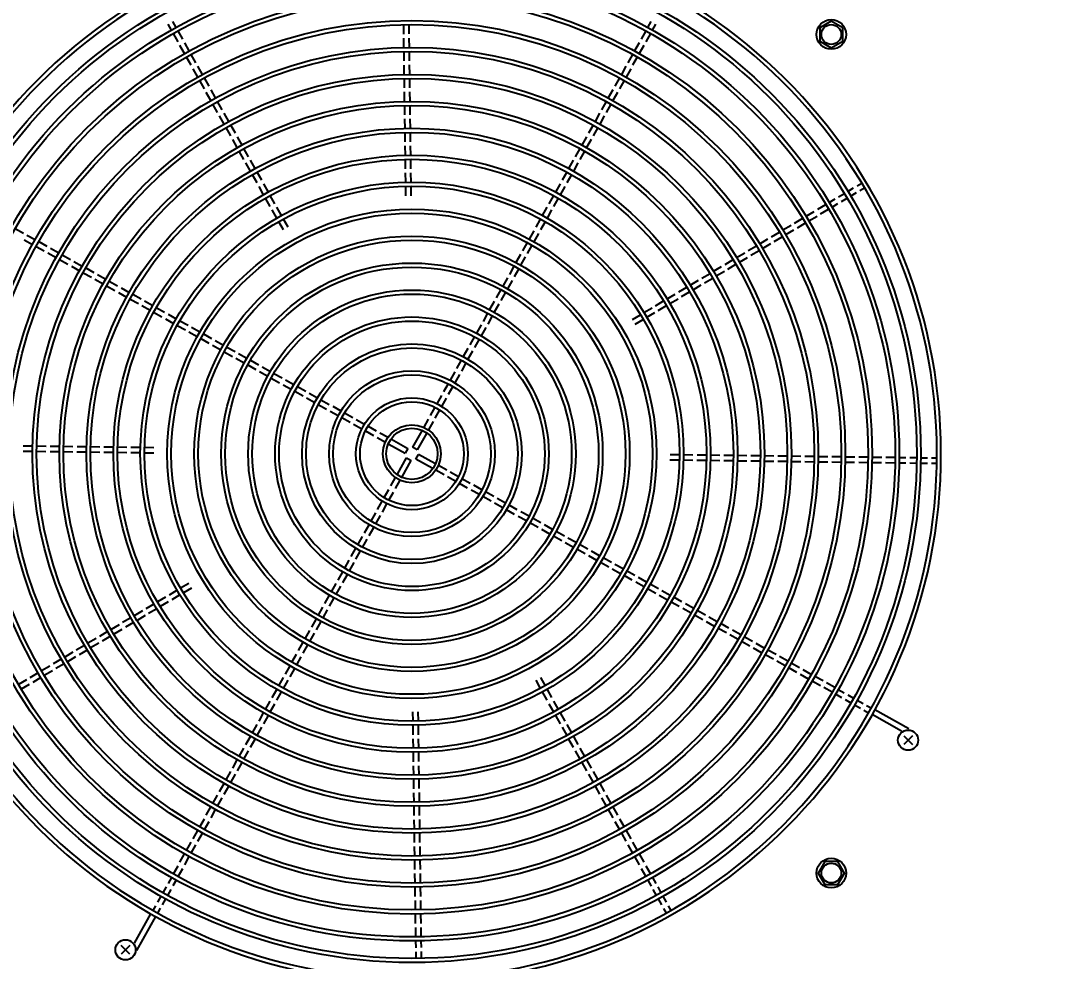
# Model space of a CAD drawing. Header units: millimetres. Extents: x -15161 to 10473752, y -72817 to 33960.
# Drawn here: x 73068.1 to 73145.9, y -45313.4 to -45243.7 of the extents above; entities that cross this region are included whole.
import ezdxf
from ezdxf import colors
from ezdxf.entities.mleader import LeaderData, LeaderLine
from ezdxf.enums import TextEntityAlignment as Align
from ezdxf.math import Vec2, Vec3

# ---------------------------------------------------------------- set-up
doc = ezdxf.new("R2010")
doc.units = ezdxf.units.MM
doc.styles.get("Standard").update_dxf_attribs({"font": 'arial.ttf'})

# ---------------------------------------------------------------- blocks, each defined once
blk = doc.blocks.new('機組圖灰底')
at = {"color": 8}
for p, q in [((81882.358, -33344.335), (81882.114, -33343.898)), ((81882.707, -33344.139), (81882.463, -33343.703)), ((81899.598, -33344.63), (81899.589, -33343.93)), ((81899.998, -33344.625), (81899.988, -33343.925)), ((81917.696, -33344.14), (81917.94, -33343.704)), ((81918.045, -33344.335), (81918.289, -33343.899)), ((81882.847, -33345.207), (81882.505, -33344.596)), ((81883.196, -33345.012), (81882.854, -33344.401)), ((81899.611, -33345.63), (81899.601, -33344.93)), ((81900.01, -33345.625), (81900.001, -33344.925)), ((81917.548, -33344.401), (81917.205, -33345.012)), ((81917.897, -33344.596), (81917.554, -33345.207)), ((81883.336, -33346.08), (81882.993, -33345.469)), ((81883.685, -33345.884), (81883.342, -33345.273)), ((81917.059, -33345.273), (81916.717, -33345.884)), ((81917.408, -33345.469), (81917.066, -33346.08)), ((81883.824, -33346.952), (81883.482, -33346.341)), ((81884.173, -33346.756), (81883.831, -33346.146)), ((81899.623, -33346.63), (81899.614, -33345.93)), ((81900.023, -33346.625), (81900.014, -33345.925)), ((81916.57, -33346.146), (81916.228, -33346.756)), ((81916.919, -33346.341), (81916.577, -33346.952)), ((81884.313, -33347.824), (81883.971, -33347.214)), ((81884.662, -33347.629), (81884.32, -33347.018)), ((81899.636, -33347.63), (81899.627, -33346.93)), ((81900.036, -33347.625), (81900.027, -33346.925)), ((81916.081, -33347.018), (81915.739, -33347.629)), ((81916.43, -33347.214), (81916.088, -33347.824)), ((81885.151, -33348.501), (81884.809, -33347.891)), ((81899.649, -33348.63), (81899.64, -33347.93)), ((81900.049, -33348.625), (81900.04, -33347.925)), ((81915.593, -33347.891), (81915.25, -33348.501)), ((81884.802, -33348.697), (81884.46, -33348.086)), ((81885.64, -33349.374), (81885.297, -33348.763)), ((81915.104, -33348.763), (81914.762, -33349.374)), ((81915.942, -33348.086), (81915.599, -33348.697)), ((81885.291, -33349.569), (81884.948, -33348.959)), ((81886.128, -33350.246), (81885.786, -33349.636)), ((81899.662, -33349.63), (81899.653, -33348.93)), ((81900.062, -33349.625), (81900.053, -33348.925)), ((81914.615, -33349.636), (81914.273, -33350.246)), ((81915.453, -33348.959), (81915.111, -33349.569)), ((81885.779, -33350.442), (81885.437, -33349.831)), ((81899.675, -33350.63), (81899.666, -33349.93)), ((81900.075, -33350.625), (81900.066, -33349.925)), ((81914.964, -33349.831), (81914.622, -33350.442)), ((81886.268, -33351.314), (81885.926, -33350.703)), ((81886.617, -33351.119), (81886.275, -33350.508)), ((81899.688, -33351.63), (81899.679, -33350.93)), ((81900.088, -33351.625), (81900.079, -33350.925)), ((81914.126, -33350.508), (81913.784, -33351.119)), ((81914.475, -33350.703), (81914.133, -33351.314)), ((81886.757, -33352.187), (81886.415, -33351.576)), ((81887.106, -33351.991), (81886.764, -33351.38)), ((81899.701, -33352.63), (81899.692, -33351.93)), ((81900.101, -33352.625), (81900.092, -33351.925)), ((81913.638, -33351.38), (81913.295, -33351.991)), ((81913.986, -33351.576), (81913.644, -33352.187)), ((81887.246, -33353.059), (81886.904, -33352.448)), ((81887.595, -33352.864), (81887.252, -33352.253)), ((81913.149, -33352.253), (81912.807, -33352.864)), ((81913.498, -33352.448), (81913.156, -33353.059)), ((81887.734, -33353.932), (81887.392, -33353.321)), ((81888.083, -33353.736), (81887.741, -33353.125)), ((81899.714, -33353.63), (81899.705, -33352.93)), ((81900.114, -33353.625), (81900.105, -33352.925)), ((81912.66, -33353.125), (81912.318, -33353.736)), ((81913.009, -33353.321), (81912.667, -33353.932)), ((81888.223, -33354.804), (81887.881, -33354.193)), ((81888.572, -33354.608), (81888.23, -33353.998)), ((81899.727, -33354.63), (81899.718, -33353.93)), ((81900.127, -33354.625), (81900.118, -33353.925)), ((81912.171, -33353.998), (81911.829, -33354.608)), ((81912.52, -33354.193), (81912.178, -33354.804)), ((81888.712, -33355.676), (81888.37, -33355.066)), ((81889.061, -33355.481), (81888.719, -33354.87)), ((81899.74, -33355.63), (81899.731, -33354.93)), ((81900.14, -33355.625), (81900.131, -33354.925)), ((81911.682, -33354.87), (81911.34, -33355.481)), ((81912.031, -33355.066), (81911.689, -33355.676)), ((81889.55, -33356.353), (81889.208, -33355.743)), ((81911.194, -33355.743), (81910.852, -33356.353)), ((81933.23, -33355.896), (81933.574, -33355.691)), ((81889.201, -33356.549), (81888.859, -33355.938)), ((81890.038, -33357.226), (81889.696, -33356.615)), ((81899.753, -33356.63), (81899.744, -33355.93)), ((81900.153, -33356.625), (81900.144, -33355.925)), ((81910.705, -33356.615), (81910.363, -33357.226)), ((81911.543, -33355.938), (81911.201, -33356.549)), ((81931.855, -33356.714), (81932.285, -33356.458)), ((81932.543, -33356.305), (81932.972, -33356.049)), ((81932.747, -33356.649), (81933.177, -33356.393)), ((81933.435, -33356.24), (81933.778, -33356.035)), ((81889.69, -33357.421), (81889.347, -33356.811)), ((81911.054, -33356.811), (81910.712, -33357.421)), ((81930.309, -33357.635), (81930.91, -33357.278)), ((81931.167, -33357.123), (81931.597, -33356.867)), ((81931.372, -33357.467), (81931.802, -33357.211)), ((81932.059, -33357.058), (81932.489, -33356.802)), ((81890.178, -33358.294), (81889.836, -33357.683)), ((81890.527, -33358.098), (81890.185, -33357.488)), ((81910.216, -33357.488), (81909.874, -33358.098)), ((81910.565, -33357.683), (81910.223, -33358.294)), ((81929.449, -33358.147), (81930.051, -33357.789)), ((81929.654, -33358.49), (81930.255, -33358.133)), ((81930.513, -33357.979), (81931.115, -33357.621)), ((81890.667, -33359.166), (81890.325, -33358.556)), ((81891.016, -33358.971), (81890.674, -33358.36)), ((81909.727, -33358.36), (81909.385, -33358.971)), ((81910.076, -33358.556), (81909.734, -33359.166)), ((81927.73, -33359.169), (81928.332, -33358.811)), ((81928.59, -33358.658), (81929.191, -33358.3)), ((81928.794, -33359.002), (81929.396, -33358.644)), ((81870.767, -33359.056), (81871.378, -33359.398)), ((81871.64, -33359.545), (81872.251, -33359.887)), ((81909.239, -33359.232), (81908.896, -33359.843)), ((81909.588, -33359.428), (81909.245, -33360.039)), ((81926.871, -33359.68), (81927.472, -33359.322)), ((81927.075, -33360.024), (81927.677, -33359.666)), ((81927.935, -33359.513), (81928.536, -33359.155)), ((81871.444, -33359.894), (81872.055, -33360.236)), ((81872.317, -33360.383), (81872.927, -33360.725)), ((81872.512, -33360.034), (81873.123, -33360.376)), ((81873.385, -33360.522), (81873.995, -33360.864)), ((81908.75, -33360.105), (81908.408, -33360.716)), ((81909.099, -33360.3), (81908.757, -33360.911)), ((81925.152, -33360.703), (81925.753, -33360.345)), ((81926.011, -33360.191), (81926.613, -33359.834)), ((81926.216, -33360.535), (81926.817, -33360.177)), ((81873.189, -33360.871), (81873.8, -33361.213)), ((81874.257, -33361.011), (81874.868, -33361.353)), ((81908.261, -33360.977), (81907.919, -33361.588)), ((81908.61, -33361.173), (81908.268, -33361.784)), ((81924.292, -33361.214), (81924.894, -33360.856)), ((81924.497, -33361.557), (81925.098, -33361.2)), ((81925.356, -33361.046), (81925.958, -33360.688)), ((81874.062, -33361.36), (81874.672, -33361.702)), ((81874.934, -33361.849), (81875.545, -33362.191)), ((81875.13, -33361.5), (81875.74, -33361.842)), ((81876.002, -33361.989), (81876.613, -33362.331)), ((81907.772, -33361.85), (81907.43, -33362.461)), ((81908.121, -33362.045), (81907.779, -33362.656)), ((81922.573, -33362.236), (81923.175, -33361.878)), ((81923.433, -33361.725), (81924.034, -33361.367)), ((81923.637, -33362.069), (81924.239, -33361.711)), ((81875.807, -33362.338), (81876.417, -33362.68)), ((81876.679, -33362.826), (81877.29, -33363.168)), ((81876.874, -33362.477), (81877.485, -33362.82)), ((81907.283, -33362.722), (81906.941, -33363.333)), ((81921.714, -33362.747), (81922.315, -33362.389)), ((81921.918, -33363.091), (81922.52, -33362.733)), ((81922.778, -33362.58), (81923.379, -33362.222)), ((81877.551, -33363.315), (81878.162, -33363.657)), ((81877.747, -33362.966), (81878.358, -33363.308)), ((81878.619, -33363.455), (81879.23, -33363.797)), ((81906.795, -33363.595), (81906.452, -33364.206)), ((81907.632, -33362.918), (81907.29, -33363.529)), ((81919.995, -33363.77), (81920.596, -33363.412)), ((81920.854, -33363.258), (81921.456, -33362.901)), ((81921.059, -33363.602), (81921.66, -33363.244)), ((81878.424, -33363.804), (81879.035, -33364.146)), ((81879.296, -33364.293), (81879.907, -33364.635)), ((81879.492, -33363.944), (81880.103, -33364.286)), ((81907.144, -33363.79), (81906.801, -33364.401)), ((81919.135, -33364.281), (81919.737, -33363.923)), ((81919.34, -33364.625), (81919.941, -33364.267)), ((81920.199, -33364.113), (81920.801, -33363.756)), ((81880.169, -33364.781), (81880.779, -33365.124)), ((81880.364, -33364.432), (81880.975, -33364.775)), ((81881.237, -33364.921), (81881.847, -33365.263)), ((81906.306, -33364.467), (81905.964, -33365.078)), ((81906.655, -33364.663), (81906.313, -33365.274)), ((81917.416, -33365.303), (81918.018, -33364.945)), ((81918.276, -33364.792), (81918.877, -33364.434)), ((81918.48, -33365.136), (81919.082, -33364.778)), ((81881.041, -33365.27), (81881.652, -33365.612)), ((81881.914, -33365.759), (81882.524, -33366.101)), ((81882.109, -33365.41), (81882.72, -33365.752)), ((81882.982, -33365.899), (81883.592, -33366.241)), ((81905.817, -33365.34), (81905.475, -33365.951)), ((81906.166, -33365.536), (81905.824, -33366.146)), ((81916.557, -33365.814), (81917.158, -33365.456)), ((81916.761, -33366.158), (81917.363, -33365.8)), ((81917.621, -33365.647), (81918.222, -33365.289)), ((81882.786, -33366.248), (81883.397, -33366.59)), ((81883.659, -33366.737), (81884.269, -33367.079)), ((81883.854, -33366.388), (81884.465, -33366.73)), ((81905.328, -33366.213), (81904.986, -33366.823)), ((81905.677, -33366.408), (81905.335, -33367.019)), ((81884.531, -33367.225), (81885.142, -33367.567)), ((81884.727, -33366.876), (81885.337, -33367.218)), ((81885.599, -33367.365), (81886.21, -33367.707)), ((81904.839, -33367.085), (81904.497, -33367.696)), ((81905.188, -33367.281), (81904.846, -33367.891)), ((81885.404, -33367.714), (81886.014, -33368.056)), ((81886.276, -33368.203), (81886.887, -33368.545)), ((81886.472, -33367.854), (81887.082, -33368.196)), ((81904.35, -33367.958), (81904.008, -33368.569)), ((81904.699, -33368.153), (81904.357, -33368.764)), ((81887.149, -33368.692), (81887.759, -33369.034)), ((81887.344, -33368.343), (81887.955, -33368.685)), ((81888.217, -33368.832), (81888.827, -33369.174)), ((81903.862, -33368.83), (81903.519, -33369.441)), ((81904.211, -33369.026), (81903.868, -33369.637)), ((81888.021, -33369.18), (81888.632, -33369.523)), ((81888.894, -33369.669), (81889.504, -33370.011)), ((81889.089, -33369.32), (81889.7, -33369.662)), ((81889.962, -33369.809), (81890.572, -33370.151)), ((81903.373, -33369.703), (81903.03, -33370.314)), ((81889.766, -33370.158), (81890.377, -33370.5)), ((81890.834, -33370.298), (81891.445, -33370.64)), ((81902.884, -33370.576), (81902.541, -33371.187)), ((81903.722, -33369.899), (81903.379, -33370.51)), ((81890.639, -33370.647), (81891.25, -33370.989)), ((81891.511, -33371.136), (81892.122, -33371.478)), ((81891.707, -33370.787), (81892.318, -33371.129)), ((81892.579, -33371.276), (81893.19, -33371.618)), ((81903.233, -33370.772), (81902.89, -33371.383)), ((81892.384, -33371.625), (81892.995, -33371.967)), ((81893.257, -33372.114), (81893.867, -33372.456)), ((81893.452, -33371.765), (81894.063, -33372.107)), ((81902.395, -33371.449), (81902.052, -33372.06)), ((81902.744, -33371.645), (81902.401, -33372.256)), ((81894.129, -33372.602), (81894.74, -33372.945)), ((81894.325, -33372.253), (81894.936, -33372.596)), ((81895.198, -33372.742), (81895.809, -33373.085)), ((81901.905, -33372.322), (81901.563, -33372.934)), ((81902.254, -33372.518), (81901.912, -33373.13)), ((81895.002, -33373.091), (81895.613, -33373.434)), ((81895.875, -33373.581), (81896.487, -33373.923)), ((81896.071, -33373.232), (81896.682, -33373.574)), ((81896.944, -33373.721), (81897.556, -33374.064)), ((81901.416, -33373.196), (81901.072, -33373.809)), ((81901.765, -33373.392), (81901.421, -33374.005)), ((81896.749, -33374.07), (81897.36, -33374.413)), ((81897.818, -33374.211), (81898.431, -33374.554)), ((81900.925, -33374.072), (81900.25, -33375.277)), ((81901.274, -33374.268), (81900.599, -33375.472)), ((81872.056, -33375.21), (81871.356, -33375.201)), ((81873.056, -33375.223), (81872.356, -33375.214)), ((81874.056, -33375.236), (81873.356, -33375.227)), ((81875.056, -33375.249), (81874.356, -33375.24)), ((81876.056, -33375.262), (81875.356, -33375.253)), ((81877.056, -33375.275), (81876.356, -33375.266)), ((81878.056, -33375.288), (81877.356, -33375.279)), ((81879.056, -33375.301), (81878.356, -33375.292)), ((81897.623, -33374.559), (81898.235, -33374.903)), ((81898.498, -33375.05), (81899.703, -33375.725)), ((81898.694, -33374.701), (81899.899, -33375.376)), ((81900.599, -33375.472), (81900.25, -33375.277)), ((81872.051, -33375.61), (81871.351, -33375.601)), ((81873.051, -33375.623), (81872.351, -33375.614)), ((81874.051, -33375.636), (81873.351, -33375.627)), ((81875.051, -33375.649), (81874.351, -33375.64)), ((81876.051, -33375.662), (81875.351, -33375.653)), ((81877.051, -33375.675), (81876.351, -33375.666)), ((81878.051, -33375.688), (81877.351, -33375.679)), ((81879.051, -33375.701), (81878.351, -33375.692)), ((81880.051, -33375.714), (81879.351, -33375.705)), ((81880.056, -33375.314), (81879.356, -33375.305)), ((81881.051, -33375.727), (81880.351, -33375.718)), ((81881.056, -33375.327), (81880.356, -33375.318)), ((81899.899, -33375.376), (81899.703, -33375.725)), ((81900.503, -33376.173), (81900.698, -33375.824)), ((81901.903, -33376.499), (81900.698, -33375.824)), ((81919.351, -33375.822), (81920.051, -33375.831)), ((81920.351, -33375.835), (81921.051, -33375.844)), ((81921.35, -33375.848), (81922.05, -33375.857)), ((81922.35, -33375.861), (81923.05, -33375.87)), ((81923.35, -33375.874), (81924.05, -33375.883)), ((81924.35, -33375.887), (81925.05, -33375.896)), ((81925.35, -33375.9), (81926.05, -33375.909)), ((81926.35, -33375.913), (81927.05, -33375.922)), ((81927.35, -33375.926), (81928.05, -33375.935)), ((81928.35, -33375.939), (81929.05, -33375.948)), ((81929.35, -33375.952), (81930.05, -33375.961)), ((81930.35, -33375.965), (81931.05, -33375.974)), ((81931.35, -33375.978), (81932.05, -33375.987)), ((81932.35, -33375.991), (81933.05, -33376)), ((81933.35, -33376.003), (81934.05, -33376.013)), ((81934.35, -33376.016), (81935.05, -33376.025)), ((81935.35, -33376.029), (81936.05, -33376.038)), ((81936.35, -33376.044), (81936.85, -33376.05)), ((81937.15, -33376.054), (81937.65, -33376.061)), ((81937.95, -33376.065), (81938.449, -33376.071)), ((81938.749, -33376.075), (81939.149, -33376.08)), ((81899.127, -33377.281), (81899.802, -33376.077)), ((81899.476, -33377.477), (81900.151, -33376.272)), ((81899.802, -33376.077), (81900.151, -33376.272)), ((81901.707, -33376.848), (81900.503, -33376.173)), ((81902.779, -33376.99), (81902.166, -33376.646)), ((81919.345, -33376.222), (81920.045, -33376.231)), ((81920.345, -33376.235), (81921.045, -33376.244)), ((81921.345, -33376.248), (81922.045, -33376.257)), ((81922.345, -33376.261), (81923.045, -33376.27)), ((81923.345, -33376.274), (81924.045, -33376.283)), ((81924.345, -33376.287), (81925.045, -33376.296)), ((81925.345, -33376.3), (81926.045, -33376.309)), ((81926.345, -33376.313), (81927.045, -33376.322)), ((81927.345, -33376.326), (81928.045, -33376.335)), ((81928.345, -33376.339), (81929.045, -33376.348)), ((81929.345, -33376.352), (81930.045, -33376.361)), ((81930.345, -33376.365), (81931.045, -33376.374)), ((81931.345, -33376.378), (81932.045, -33376.387)), ((81932.345, -33376.39), (81933.045, -33376.4)), ((81933.345, -33376.403), (81934.045, -33376.412)), ((81934.345, -33376.416), (81935.045, -33376.425)), ((81935.345, -33376.429), (81936.044, -33376.438)), ((81936.344, -33376.444), (81936.844, -33376.45)), ((81937.144, -33376.454), (81937.644, -33376.461)), ((81937.944, -33376.465), (81938.444, -33376.471)), ((81938.744, -33376.475), (81939.144, -33376.48)), ((81898.637, -33378.157), (81898.98, -33377.544)), ((81902.583, -33377.338), (81901.97, -33376.995)), ((81903.457, -33377.828), (81902.845, -33377.485)), ((81903.653, -33377.479), (81903.041, -33377.136)), ((81904.526, -33377.968), (81903.915, -33377.626)), ((81898.986, -33378.353), (81899.329, -33377.74)), ((81904.331, -33378.317), (81903.719, -33377.975)), ((81905.399, -33378.458), (81904.788, -33378.115)), ((81898.147, -33379.031), (81898.49, -33378.419)), ((81898.496, -33379.227), (81898.839, -33378.615)), ((81905.204, -33378.807), (81904.592, -33378.464)), ((81906.076, -33379.296), (81905.465, -33378.953)), ((81906.272, -33378.947), (81905.661, -33378.604)), ((81907.145, -33379.435), (81906.534, -33379.093)), ((81897.658, -33379.904), (81898, -33379.293)), ((81898.007, -33380.1), (81898.349, -33379.489)), ((81906.949, -33379.784), (81906.338, -33379.442)), ((81907.822, -33380.273), (81907.211, -33379.931)), ((81908.017, -33379.924), (81907.406, -33379.582)), ((81897.169, -33380.777), (81897.511, -33380.166)), ((81897.518, -33380.973), (81897.86, -33380.362)), ((81908.694, -33380.762), (81908.084, -33380.42)), ((81908.89, -33380.413), (81908.279, -33380.071)), ((81909.763, -33380.902), (81909.152, -33380.56)), ((81896.68, -33381.65), (81897.022, -33381.039)), ((81897.029, -33381.846), (81897.371, -33381.235)), ((81909.567, -33381.251), (81908.956, -33380.909)), ((81910.44, -33381.74), (81909.829, -33381.398)), ((81910.635, -33381.391), (81910.024, -33381.049)), ((81896.191, -33382.523), (81896.533, -33381.912)), ((81896.54, -33382.719), (81896.882, -33382.108)), ((81911.312, -33382.229), (81910.701, -33381.887)), ((81911.508, -33381.88), (81910.897, -33381.538)), ((81912.38, -33382.369), (81911.769, -33382.026)), ((81895.702, -33383.396), (81896.044, -33382.785)), ((81896.051, -33383.591), (81896.393, -33382.98)), ((81912.185, -33382.717), (81911.574, -33382.375)), ((81913.057, -33383.206), (81912.446, -33382.864)), ((81913.253, -33382.857), (81912.642, -33382.515)), ((81914.125, -33383.346), (81913.514, -33383.004)), ((81895.213, -33384.268), (81895.555, -33383.658)), ((81913.93, -33383.695), (81913.319, -33383.353)), ((81914.802, -33384.184), (81914.191, -33383.842)), ((81914.998, -33383.835), (81914.387, -33383.493)), ((81894.724, -33385.141), (81895.066, -33384.53)), ((81895.562, -33384.464), (81895.904, -33383.853)), ((81915.675, -33384.673), (81915.064, -33384.331)), ((81915.87, -33384.324), (81915.259, -33383.982)), ((81916.743, -33384.812), (81916.132, -33384.47)), ((81883.64, -33385.391), (81883.039, -33385.749)), ((81894.235, -33386.013), (81894.577, -33385.403)), ((81895.073, -33385.336), (81895.415, -33384.726)), ((81916.547, -33385.161), (81915.936, -33384.819)), ((81917.42, -33385.65), (81916.809, -33385.308)), ((81917.615, -33385.301), (81917.004, -33384.959)), ((81882.781, -33385.902), (81882.179, -33386.26)), ((81883.845, -33385.735), (81883.243, -33386.092)), ((81894.584, -33386.209), (81894.926, -33385.598)), ((81918.292, -33386.139), (81917.681, -33385.797)), ((81918.488, -33385.79), (81917.877, -33385.448)), ((81919.36, -33386.279), (81918.749, -33385.937)), ((81881.062, -33386.924), (81880.46, -33387.282)), ((81881.921, -33386.413), (81881.319, -33386.771)), ((81882.126, -33386.757), (81881.524, -33387.115)), ((81882.985, -33386.246), (81882.383, -33386.604)), ((81893.746, -33386.886), (81894.089, -33386.275)), ((81894.095, -33387.082), (81894.438, -33386.471)), ((81919.165, -33386.628), (81918.554, -33386.286)), ((81920.037, -33387.117), (81919.426, -33386.774)), ((81920.232, -33386.768), (81919.622, -33386.425)), ((81921.105, -33387.256), (81920.494, -33386.914)), ((81880.202, -33387.436), (81879.6, -33387.793)), ((81881.266, -33387.268), (81880.664, -33387.626)), ((81893.258, -33387.759), (81893.6, -33387.148)), ((81893.607, -33387.954), (81893.949, -33387.343)), ((81920.909, -33387.605), (81920.299, -33387.263)), ((81921.977, -33387.745), (81921.367, -33387.403)), ((81878.483, -33388.458), (81877.881, -33388.816)), ((81879.343, -33387.947), (81878.741, -33388.305)), ((81879.547, -33388.291), (81878.945, -33388.648)), ((81880.407, -33387.779), (81879.805, -33388.137)), ((81892.769, -33388.631), (81893.111, -33388.02)), ((81893.118, -33388.827), (81893.46, -33388.216)), ((81921.782, -33388.094), (81921.171, -33387.752)), ((81922.654, -33388.583), (81922.044, -33388.241)), ((81922.85, -33388.234), (81922.239, -33387.892)), ((81923.722, -33388.723), (81923.112, -33388.38)), ((81877.624, -33388.969), (81877.022, -33389.327)), ((81878.688, -33388.802), (81878.086, -33389.16)), ((81892.28, -33389.504), (81892.622, -33388.893)), ((81892.629, -33389.699), (81892.971, -33389.088)), ((81923.527, -33389.072), (81922.916, -33388.729)), ((81924.399, -33389.56), (81923.789, -33389.218)), ((81924.595, -33389.211), (81923.984, -33388.869)), ((81875.905, -33389.992), (81875.303, -33390.349)), ((81876.764, -33389.48), (81876.162, -33389.838)), ((81876.969, -33389.824), (81876.367, -33390.182)), ((81877.828, -33389.313), (81877.226, -33389.671)), ((81891.791, -33390.376), (81892.133, -33389.765)), ((81892.14, -33390.572), (81892.482, -33389.961)), ((81925.272, -33390.049), (81924.661, -33389.707)), ((81925.467, -33389.7), (81924.856, -33389.358)), ((81926.34, -33390.189), (81925.729, -33389.847)), ((81875.045, -33390.503), (81874.443, -33390.861)), ((81875.25, -33390.846), (81874.648, -33391.204)), ((81876.109, -33390.335), (81875.507, -33390.693)), ((81891.302, -33391.249), (81891.645, -33390.638)), ((81891.651, -33391.444), (81891.994, -33390.833)), ((81926.144, -33390.538), (81925.533, -33390.196)), ((81927.017, -33391.027), (81926.406, -33390.685)), ((81927.212, -33390.678), (81926.601, -33390.336)), ((81928.084, -33391.166), (81927.474, -33390.824)), ((81873.326, -33391.525), (81872.724, -33391.883)), ((81874.186, -33391.014), (81873.584, -33391.372)), ((81874.39, -33391.358), (81873.788, -33391.715)), ((81890.814, -33392.121), (81891.156, -33391.51)), ((81927.889, -33391.515), (81927.278, -33391.173)), ((81928.957, -33391.655), (81928.346, -33391.313)), ((81872.467, -33392.036), (81871.865, -33392.394)), ((81872.671, -33392.38), (81872.069, -33392.738)), ((81873.531, -33391.869), (81872.929, -33392.227)), ((81890.325, -33392.993), (81890.667, -33392.383)), ((81891.163, -33392.316), (81891.505, -33391.706)), ((81909.734, -33392.383), (81910.076, -33392.993)), ((81928.761, -33392.004), (81928.151, -33391.662)), ((81929.634, -33392.493), (81929.023, -33392.151)), ((81929.829, -33392.144), (81929.219, -33391.802)), ((81930.702, -33392.633), (81930.091, -33392.291)), ((81871.607, -33392.547), (81871.005, -33392.905)), ((81871.812, -33392.891), (81871.21, -33393.249)), ((81890.674, -33393.189), (81891.016, -33392.578)), ((81909.385, -33392.578), (81909.727, -33393.189)), ((81930.506, -33392.982), (81929.896, -33392.64)), ((81931.379, -33393.47), (81930.768, -33393.128)), ((81931.574, -33393.121), (81930.964, -33392.779)), ((81889.836, -33393.866), (81890.178, -33393.255)), ((81890.185, -33394.061), (81890.527, -33393.451)), ((81909.874, -33393.451), (81910.216, -33394.061)), ((81910.223, -33393.255), (81910.565, -33393.866)), ((81931.64, -33393.619), (81932.076, -33393.863)), ((81931.835, -33393.27), (81932.271, -33393.514)), ((81932.533, -33393.661), (81932.969, -33393.905)), ((81889.347, -33394.738), (81889.69, -33394.128)), ((81889.696, -33394.934), (81890.038, -33394.323)), ((81910.363, -33394.323), (81910.705, -33394.934)), ((81910.712, -33394.128), (81911.054, -33394.738)), ((81932.338, -33394.01), (81932.774, -33394.254)), ((81933.036, -33394.401), (81933.472, -33394.645)), ((81933.231, -33394.052), (81933.667, -33394.296)), ((81933.929, -33394.443), (81934.278, -33394.638)), ((81888.859, -33395.611), (81889.201, -33395)), ((81889.208, -33395.806), (81889.55, -33395.196)), ((81900.248, -33394.924), (81900.257, -33395.624)), ((81900.648, -33394.919), (81900.657, -33395.619)), ((81910.852, -33395.196), (81911.194, -33395.806)), ((81911.201, -33395), (81911.543, -33395.611)), ((81933.733, -33394.792), (81934.082, -33394.987)), ((81936.521, -33396.351), (81934.345, -33395.132)), ((81937.059, -33396.194), (81934.541, -33394.783)), ((81888.37, -33396.483), (81888.712, -33395.873)), ((81888.719, -33396.679), (81889.061, -33396.068)), ((81900.261, -33395.924), (81900.27, -33396.624)), ((81900.661, -33395.919), (81900.67, -33396.619)), ((81911.34, -33396.068), (81911.682, -33396.679)), ((81911.689, -33395.873), (81912.031, -33396.483)), ((81887.881, -33397.356), (81888.223, -33396.745)), ((81888.23, -33397.551), (81888.572, -33396.941)), ((81900.274, -33396.924), (81900.283, -33397.624)), ((81900.674, -33396.919), (81900.683, -33397.619)), ((81911.829, -33396.941), (81912.171, -33397.551)), ((81912.178, -33396.745), (81912.52, -33397.356)), ((81937.328, -33396.708), (81936.692, -33397.344)), ((81936.692, -33396.708), (81937.328, -33397.344)), ((81887.392, -33398.228), (81887.734, -33397.617)), ((81887.741, -33398.424), (81888.083, -33397.813)), ((81912.318, -33397.813), (81912.66, -33398.424)), ((81912.667, -33397.617), (81913.009, -33398.228)), ((81886.904, -33399.101), (81887.246, -33398.49)), ((81900.287, -33397.924), (81900.296, -33398.624)), ((81900.687, -33397.919), (81900.696, -33398.619)), ((81913.156, -33398.49), (81913.498, -33399.101)), ((81886.415, -33399.973), (81886.757, -33399.362)), ((81887.252, -33399.296), (81887.595, -33398.685)), ((81900.3, -33398.924), (81900.309, -33399.624)), ((81900.7, -33398.919), (81900.709, -33399.619)), ((81912.807, -33398.685), (81913.149, -33399.296)), ((81913.644, -33399.362), (81913.986, -33399.973)), ((81886.764, -33400.169), (81887.106, -33399.558)), ((81900.313, -33399.924), (81900.322, -33400.624)), ((81900.713, -33399.919), (81900.722, -33400.619)), ((81913.295, -33399.558), (81913.638, -33400.169)), ((81885.926, -33400.846), (81886.268, -33400.235)), ((81886.275, -33401.041), (81886.617, -33400.43)), ((81900.326, -33400.924), (81900.335, -33401.624)), ((81900.726, -33400.919), (81900.735, -33401.619)), ((81913.784, -33400.43), (81914.126, -33401.041)), ((81914.133, -33400.235), (81914.475, -33400.846)), ((81885.437, -33401.718), (81885.779, -33401.107)), ((81885.786, -33401.913), (81886.128, -33401.303)), ((81914.273, -33401.303), (81914.615, -33401.913)), ((81914.622, -33401.107), (81914.964, -33401.718)), ((81884.948, -33402.59), (81885.291, -33401.98)), ((81885.297, -33402.786), (81885.64, -33402.175)), ((81900.339, -33401.924), (81900.348, -33402.624)), ((81900.739, -33401.919), (81900.748, -33402.619)), ((81914.762, -33402.175), (81915.104, -33402.786)), ((81915.111, -33401.98), (81915.453, -33402.59)), ((81884.46, -33403.463), (81884.802, -33402.852)), ((81884.809, -33403.658), (81885.151, -33403.048)), ((81900.352, -33402.924), (81900.361, -33403.624)), ((81900.752, -33402.919), (81900.761, -33403.619)), ((81915.25, -33403.048), (81915.593, -33403.658)), ((81915.599, -33402.852), (81915.942, -33403.463)), ((81883.971, -33404.335), (81884.313, -33403.725)), ((81884.32, -33404.531), (81884.662, -33403.92)), ((81900.365, -33403.924), (81900.374, -33404.624)), ((81900.765, -33403.919), (81900.774, -33404.619)), ((81915.739, -33403.92), (81916.081, -33404.531)), ((81916.088, -33403.725), (81916.43, -33404.335)), ((81883.482, -33405.208), (81883.824, -33404.597)), ((81883.831, -33405.403), (81884.173, -33404.793)), ((81916.228, -33404.793), (81916.57, -33405.403)), ((81916.577, -33404.597), (81916.919, -33405.208)), ((81882.993, -33406.08), (81883.336, -33405.469)), ((81900.378, -33404.924), (81900.387, -33405.624)), ((81900.778, -33404.919), (81900.787, -33405.619)), ((81917.066, -33405.469), (81917.408, -33406.08)), ((81882.505, -33406.953), (81882.847, -33406.342)), ((81883.342, -33406.276), (81883.685, -33405.665)), ((81900.391, -33405.924), (81900.4, -33406.624)), ((81900.791, -33405.919), (81900.8, -33406.619)), ((81916.717, -33405.665), (81917.059, -33406.276)), ((81917.554, -33406.342), (81917.897, -33406.953)), ((81882.854, -33407.148), (81883.196, -33406.537)), ((81900.404, -33406.924), (81900.413, -33407.624)), ((81900.804, -33406.919), (81900.813, -33407.619)), ((81917.205, -33406.537), (81917.548, -33407.148)), ((81881.966, -33407.911), (81881.721, -33408.348)), ((81882.357, -33407.214), (81882.112, -33407.65)), ((81882.706, -33407.409), (81882.461, -33407.845)), ((81900.417, -33407.924), (81900.426, -33408.624)), ((81900.817, -33407.919), (81900.826, -33408.619)), ((81917.694, -33407.41), (81917.939, -33407.846)), ((81918.043, -33407.214), (81918.288, -33407.651)), ((81918.434, -33407.912), (81918.679, -33408.349)), ((81881.575, -33408.609), (81881.33, -33409.046)), ((81882.315, -33408.107), (81882.07, -33408.543)), ((81918.085, -33408.108), (81918.33, -33408.544)), ((81918.825, -33408.61), (81919.07, -33409.046)), ((81881.183, -33409.307), (81880.988, -33409.656)), ((81881.532, -33409.503), (81881.337, -33409.852)), ((81881.923, -33408.805), (81881.679, -33409.241)), ((81900.43, -33408.924), (81900.439, -33409.624)), ((81900.83, -33408.919), (81900.839, -33409.618)), ((81918.476, -33408.806), (81918.721, -33409.242)), ((81918.867, -33409.504), (81919.063, -33409.853)), ((81919.216, -33409.308), (81919.412, -33409.657)), ((81879.624, -33412.095), (81880.843, -33409.919)), ((81879.781, -33412.633), (81881.192, -33410.114)), ((81900.443, -33409.924), (81900.452, -33410.624)), ((81900.843, -33409.918), (81900.852, -33410.618)), ((81900.455, -33410.924), (81900.465, -33411.624)), ((81900.855, -33410.918), (81900.865, -33411.618)), ((81879.267, -33412.902), (81878.631, -33412.265)), ((81879.267, -33412.265), (81878.631, -33412.902)), ((81900.474, -33411.923), (81900.481, -33412.423)), ((81900.874, -33411.918), (81900.881, -33412.418)), ((81900.485, -33412.723), (81900.491, -33413.223)), ((81900.885, -33412.718), (81900.891, -33413.218))]:
    blk.add_line(p, q, dxfattribs=at)
for points in [[(81932.162, -33344.172), (81931.313, -33343.682), (81930.465, -33344.172), (81930.465, -33345.152), (81931.313, -33345.642), (81932.162, -33345.152)], [(81931.803, -33407.736), (81932.293, -33406.887), (81931.803, -33406.038), (81930.823, -33406.038), (81930.333, -33406.887), (81930.823, -33407.736)]]:
    blk.add_lwpolyline(points, close=True, dxfattribs=at)
for centre, radius in [((81900.201, -33375.774), 37.75), ((81900.201, -33375.774), 37.45), ((81900.201, -33375.774), 36.15), ((81900.201, -33375.774), 35.85), ((81900.201, -33375.774), 34.15), ((81900.201, -33375.774), 33.85), ((81900.201, -33375.774), 32.15), ((81900.201, -33375.774), 31.85), ((81931.313, -33344.662), 1.1), ((81931.313, -33344.662), 0.735), ((81900.201, -33375.774), 30.15), ((81900.201, -33375.774), 29.85), ((81900.201, -33375.774), 28.15), ((81900.201, -33375.774), 27.85), ((81900.201, -33375.774), 26.15), ((81900.201, -33375.774), 25.85), ((81900.201, -33375.774), 24.15), ((81900.201, -33375.774), 23.85), ((81900.201, -33375.774), 22.15), ((81900.201, -33375.774), 21.85), ((81900.201, -33375.774), 20.15), ((81900.201, -33375.774), 19.85), ((81900.201, -33375.774), 18.15), ((81900.201, -33375.774), 17.85), ((81900.201, -33375.774), 16.15), ((81900.201, -33375.774), 15.85), ((81900.201, -33375.774), 14.15), ((81900.201, -33375.774), 13.85), ((81900.201, -33375.774), 12.15), ((81900.201, -33375.774), 11.85), ((81900.201, -33375.774), 10.15), ((81900.201, -33375.774), 9.85), ((81900.201, -33375.774), 8.15), ((81900.201, -33375.774), 7.85), ((81900.201, -33375.774), 6.15), ((81900.201, -33375.774), 5.85), ((81900.201, -33375.774), 4.15), ((81900.201, -33375.774), 3.85), ((81900.201, -33375.774), 2.15), ((81900.201, -33375.774), 1.9), ((81937.01, -33397.026), 0.75), ((81931.313, -33406.887), 1.1), ((81931.313, -33406.887), 0.735), ((81878.949, -33412.584), 0.75)]:
    blk.add_circle(centre, radius, dxfattribs=at)
for radius, start, end in [(39.25, 271.55685, 271.54581), (38.95, 271.57203, 271.5714)]:
    blk.add_arc((81900.201, -33375.774), radius, start, end, dxfattribs=at)
blk = doc.blocks.new('_DetailCallout')
at = {"color": 0, "linetype": 'ByBlock', "lineweight": -2, "transparency": 16777216}
blk.add_line((8, 0), (-8, 0), dxfattribs=at)
blk.add_circle((0, 0), 8, dxfattribs=at)
at = {"color": 0, "transparency": 16777216}
for tag, p in [('視圖號碼', (0, 1)), ('圖紙號碼', (0, -6))]:
    blk.add_attdef(tag, text='', height=3, dxfattribs=at).set_placement(p, align=Align.CENTER)

msp = doc.modelspace()

# ---------------------------------------------------------------- block references
at = {"color": 190}
msp.add_blockref('機組圖灰底', (-8803.0592, -11899.9929), dxfattribs=at)

# ---------------------------------------------------------------- leaders
at = {"color": 54}
ml = msp.add_multileader_block('Standard', dxfattribs=at)
ml.set_content('_DetailCallout', color=54, scale=15)
ml.set_attribute('視圖號碼', '冷凍庫', width=0)
ml.set_attribute('圖紙號碼', 'B機', width=0)
ml.set_leader_properties()
ml.build(insert=Vec2(0, 0))
ml.multileader.update_dxf_attribs({"leader_type": 0})
ctx = ml.context
ctx.base_point, ctx.plane_origin = Vec3(73232.1414, -45537.0769), Vec3(73352.1414, -45537.0769)
notes = []
notes.append((ctx, [(0, (0, 0, 0), (0, 0), (1, 0), 1, [])]))
ctx.block.insert = Vec3(73352.1414, -45537.0769)
ml = msp.add_multileader_block('Standard', dxfattribs=at)
ml.set_content('_DetailCallout', color=54, scale=15)
ml.set_attribute('視圖號碼', '冷凍庫', width=0)
ml.set_attribute('圖紙號碼', 'C機', width=0)
ml.set_leader_properties()
ml.build(insert=Vec2(0, 0))
ml.multileader.update_dxf_attribs({"leader_type": 0})
ctx = ml.context
ctx.base_point, ctx.plane_origin = Vec3(73652.3814, -45537.0769), Vec3(73772.3814, -45537.0769)
notes.append((ctx, [(0, (0, 0, 0), (0, 0), (1, 0), 1, [])]))
ctx.block.insert = Vec3(73772.3814, -45537.0769)
ml = msp.add_multileader_block('Standard', dxfattribs=at)
ml.set_content('_DetailCallout', color=54, scale=15)
ml.set_attribute('視圖號碼', '冷凍庫', width=0)
ml.set_attribute('圖紙號碼', 'D機', width=0)
ml.set_leader_properties()
ml.build(insert=Vec2(0, 0))
ml.multileader.update_dxf_attribs({"leader_type": 0})
ctx = ml.context
ctx.base_point, ctx.plane_origin = Vec3(74072.6214, -45537.0769), Vec3(74192.6214, -45537.0769)
notes.append((ctx, [(0, (0, 0, 0), (0, 0), (1, 0), 1, [])]))
ctx.block.insert = Vec3(74192.6214, -45537.0769)
ml = msp.add_multileader_block('Standard', dxfattribs=at)
ml.set_content('_DetailCallout', color=54, scale=15)
ml.set_attribute('視圖號碼', '冷凍庫', width=0)
ml.set_attribute('圖紙號碼', 'E機', width=0)
ml.set_leader_properties()
ml.build(insert=Vec2(0, 0))
ml.multileader.update_dxf_attribs({"leader_type": 0})
ctx = ml.context
ctx.base_point, ctx.plane_origin = Vec3(74492.8614, -45537.0769), Vec3(74612.8614, -45537.0769)
notes.append((ctx, [(0, (0, 0, 0), (0, 0), (1, 0), 1, [])]))
ctx.block.insert = Vec3(74612.8614, -45537.0769)
at = {"color": 30}
ml = msp.add_multileader_block('Standard', dxfattribs=at)
ml.set_content('_DetailCallout', color=30, scale=15)
ml.set_attribute('視圖號碼', '冷凍庫', width=0)
ml.set_attribute('圖紙號碼', 'C', width=0)
ml.set_leader_properties()
ml.build(insert=Vec2(0, 0))
ml.multileader.update_dxf_attribs({"leader_type": 0})
ctx = ml.context
ctx.base_point, ctx.plane_origin = Vec3(73747.1906, -45888.0748), Vec3(73867.1906, -45888.0748)
notes.append((ctx, [(0, (0, 0, 0), (0, 0), (1, 0), 1, [])]))
ctx.block.insert = Vec3(73867.1906, -45888.0748)
ml = msp.add_multileader_block('Standard', dxfattribs=at)
ml.set_content('_DetailCallout', color=30, scale=15)
ml.set_attribute('視圖號碼', '冷凍庫', width=0)
ml.set_attribute('圖紙號碼', 'B', width=0)
ml.set_leader_properties()
ml.build(insert=Vec2(0, 0))
ml.multileader.update_dxf_attribs({"leader_type": 0})
ctx = ml.context
ctx.base_point, ctx.plane_origin = Vec3(73747.1906, -46477.6264), Vec3(73867.1906, -46477.6264)
notes.append((ctx, [(0, (0, 0, 0), (0, 0), (1, 0), 1, [])]))
ctx.block.insert = Vec3(73867.1906, -46477.6264)
ml = msp.add_multileader_block('Standard', dxfattribs=at)
ml.set_content('_DetailCallout', color=30, scale=15)
ml.set_attribute('視圖號碼', '冷凍庫', width=0)
ml.set_attribute('圖紙號碼', 'A', width=0)
ml.set_leader_properties()
ml.build(insert=Vec2(0, 0))
ml.multileader.update_dxf_attribs({"leader_type": 0})
ctx = ml.context
ctx.base_point, ctx.plane_origin = Vec3(73092.534, -46911.4455), Vec3(73212.534, -46911.4455)
notes.append((ctx, [(0, (0, 0, 0), (0, 0), (1, 0), 1, [])]))
ctx.block.insert = Vec3(73212.534, -46911.4455)
ml = msp.add_multileader_block('Standard', dxfattribs=at)
ml.set_content('_DetailCallout', color=30, scale=15)
ml.set_attribute('視圖號碼', '冷凍庫', width=0)
ml.set_attribute('圖紙號碼', 'D', width=0)
ml.set_leader_properties()
ml.build(insert=Vec2(0, 0))
ml.multileader.update_dxf_attribs({"leader_type": 0})
ctx = ml.context
ctx.base_point, ctx.plane_origin = Vec3(73737.1917, -48120.99), Vec3(73857.1917, -48120.99)
notes.append((ctx, [(0, (0, 0, 0), (0, 0), (1, 0), 1, [])]))
ctx.block.insert = Vec3(73857.1917, -48120.99)
ml = msp.add_multileader_block('Standard', dxfattribs=at)
ml.set_content('_DetailCallout', color=30, scale=15)
ml.set_attribute('視圖號碼', '冷凍庫', width=0)
ml.set_attribute('圖紙號碼', 'E', width=0)
ml.set_leader_properties()
ml.build(insert=Vec2(0, 0))
ml.multileader.update_dxf_attribs({"leader_type": 0})
ctx = ml.context
ctx.base_point, ctx.plane_origin = Vec3(75349.539, -47538.8607), Vec3(75469.539, -47538.8607)
notes.append((ctx, [(0, (0, 0, 0), (0, 0), (1, 0), 1, [])]))
ctx.block.insert = Vec3(75469.539, -47538.8607)
ml = msp.add_multileader_block('Standard', dxfattribs=at)
ml.set_content('_DetailCallout', color=30, scale=15)
ml.set_attribute('視圖號碼', '緩衝區', width=0)
ml.set_attribute('圖紙號碼', 'A', width=0)
ml.set_leader_properties()
ml.build(insert=Vec2(0, 0))
ml.multileader.update_dxf_attribs({"leader_type": 0})
ctx = ml.context
ctx.base_point, ctx.plane_origin = Vec3(72930.2696, -47926.6657), Vec3(73050.2696, -47926.6657)
notes.append((ctx, [(0, (0, 0, 0), (0, 0), (1, 0), 1, [])]))
ctx.block.insert = Vec3(73050.2696, -47926.6657)
ml = msp.add_multileader_block('Standard', dxfattribs=at)
ml.set_content('_DetailCallout', color=30, scale=15)
ml.set_attribute('視圖號碼', '碼頭區', width=0)
ml.set_attribute('圖紙號碼', 'A', width=0)
ml.set_leader_properties()
ml.build(insert=Vec2(0, 0))
ml.multileader.update_dxf_attribs({"leader_type": 0})
ctx = ml.context
ctx.base_point, ctx.plane_origin = Vec3(72894.7044, -48572.189), Vec3(73014.7044, -48572.189)
notes.append((ctx, [(0, (0, 0, 0), (0, 0), (1, 0), 1, [])]))
ctx.block.insert = Vec3(73014.7044, -48572.189)
ml = msp.add_multileader_block('Standard', dxfattribs=at)
ml.set_content('_DetailCallout', color=30, scale=15)
ml.set_attribute('視圖號碼', '急速庫', width=0)
ml.set_attribute('圖紙號碼', 'B', width=0)
ml.set_leader_properties()
ml.build(insert=Vec2(0, 0))
ml.multileader.update_dxf_attribs({"leader_type": 0})
ctx = ml.context
ctx.base_point, ctx.plane_origin = Vec3(93372.1061, -47545.9996), Vec3(93492.1061, -47545.9996)
notes.append((ctx, [(0, (0, 0, 0), (0, 0), (1, 0), 1, [])]))
ctx.block.insert = Vec3(93492.1061, -47545.9996)
ml = msp.add_multileader_block('Standard', dxfattribs=at)
ml.set_content('_DetailCallout', color=30, scale=15)
ml.set_attribute('視圖號碼', '急速庫', width=0)
ml.set_attribute('圖紙號碼', 'A-2', width=0)
ml.set_leader_properties()
ml.build(insert=Vec2(0, 0))
ml.multileader.update_dxf_attribs({"leader_type": 0})
ctx = ml.context
ctx.base_point, ctx.plane_origin = Vec3(93704.3054, -47545.9996), Vec3(93824.3054, -47545.9996)
notes.append((ctx, [(0, (0, 0, 0), (0, 0), (1, 0), 1, [])]))
ctx.block.insert = Vec3(93824.3054, -47545.9996)
ml = msp.add_multileader_block('Standard', dxfattribs=at)
ml.set_content('_DetailCallout', color=30, scale=15)
ml.set_attribute('視圖號碼', '急速庫', width=0)
ml.set_attribute('圖紙號碼', 'A-1', width=0)
ml.set_leader_properties()
ml.build(insert=Vec2(0, 0))
ml.multileader.update_dxf_attribs({"leader_type": 0})
ctx = ml.context
ctx.base_point, ctx.plane_origin = Vec3(94041.3644, -47545.9996), Vec3(94161.3644, -47545.9996)
notes.append((ctx, [(0, (0, 0, 0), (0, 0), (1, 0), 1, [])]))
ctx.block.insert = Vec3(94161.3644, -47545.9996)
ml = msp.add_multileader_block('Standard', dxfattribs=at)
ml.set_content('_DetailCallout', color=30, scale=15)
ml.set_attribute('視圖號碼', '半成品', width=0)
ml.set_attribute('圖紙號碼', 'B', width=0)
ml.set_leader_properties()
ml.build(insert=Vec2(0, 0))
ml.multileader.update_dxf_attribs({"leader_type": 0})
ctx = ml.context
ctx.base_point, ctx.plane_origin = Vec3(93372.1061, -48769.6603), Vec3(93492.1061, -48769.6603)
notes.append((ctx, [(0, (0, 0, 0), (0, 0), (1, 0), 1, [])]))
ctx.block.insert = Vec3(93492.1061, -48769.6603)
ml = msp.add_multileader_block('Standard', dxfattribs=at)
ml.set_content('_DetailCallout', color=30, scale=15)
ml.set_attribute('視圖號碼', '半成品', width=0)
ml.set_attribute('圖紙號碼', 'A-2', width=0)
ml.set_leader_properties()
ml.build(insert=Vec2(0, 0))
ml.multileader.update_dxf_attribs({"leader_type": 0})
ctx = ml.context
ctx.base_point, ctx.plane_origin = Vec3(93704.3054, -48769.6603), Vec3(93824.3054, -48769.6603)
notes.append((ctx, [(0, (0, 0, 0), (0, 0), (1, 0), 1, [])]))
ctx.block.insert = Vec3(93824.3054, -48769.6603)
ml = msp.add_multileader_block('Standard', dxfattribs=at)
ml.set_content('_DetailCallout', color=30, scale=15)
ml.set_attribute('視圖號碼', '半成品', width=0)
ml.set_attribute('圖紙號碼', 'A-1', width=0)
ml.set_leader_properties()
ml.build(insert=Vec2(0, 0))
ml.multileader.update_dxf_attribs({"leader_type": 0})
ctx = ml.context
ctx.base_point, ctx.plane_origin = Vec3(94041.3644, -48769.6603), Vec3(94161.3644, -48769.6603)
notes.append((ctx, [(0, (0, 0, 0), (0, 0), (1, 0), 1, [])]))
ctx.block.insert = Vec3(94161.3644, -48769.6603)
at = {"color": 54}
ml = msp.add_multileader_block('Standard', dxfattribs=at)
ml.set_content('_DetailCallout', color=54, scale=15)
ml.set_attribute('視圖號碼', '急速庫', width=0)
ml.set_attribute('圖紙號碼', 'A機', width=0)
ml.set_leader_properties()
ml.build(insert=Vec2(0, 0))
ml.multileader.update_dxf_attribs({"leader_type": 0})
ctx = ml.context
ctx.base_point, ctx.plane_origin = Vec3(92864.6909, -48811.8789), Vec3(92984.6909, -48811.8789)
notes.append((ctx, [(0, (0, 0, 0), (0, 0), (1, 0), 1, [])]))
ctx.block.insert = Vec3(92984.6909, -48811.8789)
ml = msp.add_multileader_block('Standard', dxfattribs=at)
ml.set_content('_DetailCallout', color=54, scale=15)
ml.set_attribute('視圖號碼', '半成品', width=0)
ml.set_attribute('圖紙號碼', 'A機', width=0)
ml.set_leader_properties()
ml.build(insert=Vec2(0, 0))
ml.multileader.update_dxf_attribs({"leader_type": 0})
ctx = ml.context
ctx.base_point, ctx.plane_origin = Vec3(92588.6191, -48811.8789), Vec3(92708.6191, -48811.8789)
notes.append((ctx, [(0, (0, 0, 0), (0, 0), (1, 0), 1, [])]))
ctx.block.insert = Vec3(92708.6191, -48811.8789)
ml = msp.add_multileader_block('Standard', dxfattribs=at)
ml.set_content('_DetailCallout', color=54, scale=15)
ml.set_attribute('視圖號碼', '急速庫', width=0)
ml.set_attribute('圖紙號碼', 'B機', width=0)
ml.set_leader_properties()
ml.build(insert=Vec2(0, 0))
ml.multileader.update_dxf_attribs({"leader_type": 0})
ctx = ml.context
ctx.base_point, ctx.plane_origin = Vec3(92864.6909, -49217.4155), Vec3(92984.6909, -49217.4155)
notes.append((ctx, [(0, (0, 0, 0), (0, 0), (1, 0), 1, [])]))
ctx.block.insert = Vec3(92984.6909, -49217.4155)
ml = msp.add_multileader_block('Standard', dxfattribs=at)
ml.set_content('_DetailCallout', color=54, scale=15)
ml.set_attribute('視圖號碼', '半成品', width=0)
ml.set_attribute('圖紙號碼', 'B機', width=0)
ml.set_leader_properties()
ml.build(insert=Vec2(0, 0))
ml.multileader.update_dxf_attribs({"leader_type": 0})
ctx = ml.context
ctx.base_point, ctx.plane_origin = Vec3(92588.6191, -49217.4155), Vec3(92708.6191, -49217.4155)
notes.append((ctx, [(0, (0, 0, 0), (0, 0), (1, 0), 1, [])]))
ctx.block.insert = Vec3(92708.6191, -49217.4155)
at = {"color": 230}
ml = msp.add_multileader_block('Standard', dxfattribs=at)
ml.set_content('_DetailCallout', color=230, scale=15)
ml.set_attribute('視圖號碼', '急速庫', width=0)
ml.set_attribute('圖紙號碼', 'B機', width=0)
ml.set_leader_properties()
ml.build(insert=Vec2(0, 0))
ml.multileader.update_dxf_attribs({"leader_type": 0})
ctx = ml.context
ctx.base_point, ctx.plane_origin = Vec3(92705.7859, -47644.3382), Vec3(92825.7859, -47644.3382)
notes.append((ctx, [(0, (0, 0, 0), (0, 0), (1, 0), 1, [])]))
ctx.block.insert = Vec3(92825.7859, -47644.3382)
ml = msp.add_multileader_block('Standard', dxfattribs=at)
ml.set_content('_DetailCallout', color=230, scale=15)
ml.set_attribute('視圖號碼', '半成品', width=0)
ml.set_attribute('圖紙號碼', 'B機', width=0)
ml.set_leader_properties()
ml.build(insert=Vec2(0, 0))
ml.multileader.update_dxf_attribs({"leader_type": 0})
ctx = ml.context
ctx.base_point, ctx.plane_origin = Vec3(92429.7141, -47644.3382), Vec3(92549.7141, -47644.3382)
notes.append((ctx, [(0, (0, 0, 0), (0, 0), (1, 0), 1, [])]))
ctx.block.insert = Vec3(92549.7141, -47644.3382)
ml = msp.add_multileader_block('Standard', dxfattribs=at)
ml.set_content('_DetailCallout', color=230, scale=15)
ml.set_attribute('視圖號碼', '急速庫', width=0)
ml.set_attribute('圖紙號碼', 'A機', width=0)
ml.set_leader_properties()
ml.build(insert=Vec2(0, 0))
ml.multileader.update_dxf_attribs({"leader_type": 0})
ctx = ml.context
ctx.base_point, ctx.plane_origin = Vec3(92705.7859, -47937.3382), Vec3(92825.7859, -47937.3382)
notes.append((ctx, [(0, (0, 0, 0), (0, 0), (1, 0), 1, [])]))
ctx.block.insert = Vec3(92825.7859, -47937.3382)
ml = msp.add_multileader_block('Standard', dxfattribs=at)
ml.set_content('_DetailCallout', color=230, scale=15)
ml.set_attribute('視圖號碼', '半成品', width=0)
ml.set_attribute('圖紙號碼', 'A機', width=0)
ml.set_leader_properties()
ml.build(insert=Vec2(0, 0))
ml.multileader.update_dxf_attribs({"leader_type": 0})
ctx = ml.context
ctx.base_point, ctx.plane_origin = Vec3(92429.7141, -47937.3382), Vec3(92549.7141, -47937.3382)
notes.append((ctx, [(0, (0, 0, 0), (0, 0), (1, 0), 1, [])]))
ctx.block.insert = Vec3(92549.7141, -47937.3382)
at = {"color": 30}
ml = msp.add_multileader_block('Standard', dxfattribs=at)
ml.set_content('_DetailCallout', color=30, scale=15)
ml.set_attribute('視圖號碼', '冷藏庫', width=0)
ml.set_attribute('圖紙號碼', 'A', width=0)
ml.set_leader_properties()
ml.build(insert=Vec2(0, 0))
ml.multileader.update_dxf_attribs({"leader_type": 0})
ctx = ml.context
ctx.base_point, ctx.plane_origin = Vec3(95395.445, -46487.1906), Vec3(95515.445, -46487.1906)
notes.append((ctx, [(0, (0, 0, 0), (0, 0), (1, 0), 1, [])]))
ctx.block.insert = Vec3(95515.445, -46487.1906)
at = {"color": 54}
ml = msp.add_multileader_block('Standard', dxfattribs=at)
ml.set_content('_DetailCallout', color=54, scale=15)
ml.set_attribute('視圖號碼', '冷藏庫', width=0)
ml.set_attribute('圖紙號碼', 'A機', width=0)
ml.set_leader_properties()
ml.build(insert=Vec2(0, 0))
ml.multileader.update_dxf_attribs({"leader_type": 0})
ctx = ml.context
ctx.base_point, ctx.plane_origin = Vec3(95523.1747, -46044.6887), Vec3(95643.1747, -46044.6887)
notes.append((ctx, [(0, (0, 0, 0), (0, 0), (1, 0), 1, [])]))
ctx.block.insert = Vec3(95643.1747, -46044.6887)
at = {"color": 230}
ml = msp.add_multileader_block('Standard', dxfattribs=at)
ml.set_content('_DetailCallout', color=230, scale=15)
ml.set_attribute('視圖號碼', '冷藏庫', width=0)
ml.set_attribute('圖紙號碼', 'A機', width=0)
ml.set_leader_properties()
ml.build(insert=Vec2(0, 0))
ml.multileader.update_dxf_attribs({"leader_type": 0})
ctx = ml.context
ctx.base_point, ctx.plane_origin = Vec3(94919.177, -46299.7897), Vec3(95039.177, -46299.7897)
notes.append((ctx, [(0, (0, 0, 0), (0, 0), (1, 0), 1, [])]))
ctx.block.insert = Vec3(95039.177, -46299.7897)
for ctx, leaders in notes:
    for number, flags, end, landing, length, lines in leaders:
        leader = LeaderData()
        leader.index, (leader.has_last_leader_line, leader.has_dogleg_vector, leader.attachment_direction) = number, flags
        leader.last_leader_point, leader.dogleg_vector, leader.dogleg_length = Vec3(end), Vec3(landing), length
        for number, points, colour, breaks in lines:
            line = LeaderLine()
            line.index, line.vertices, line.color, line.breaks = number, Vec3.list(points), colors.encode_raw_color(colour), breaks
            leader.lines.append(line)
        ctx.leaders.append(leader)

doc.saveas('drawing.dxf')
